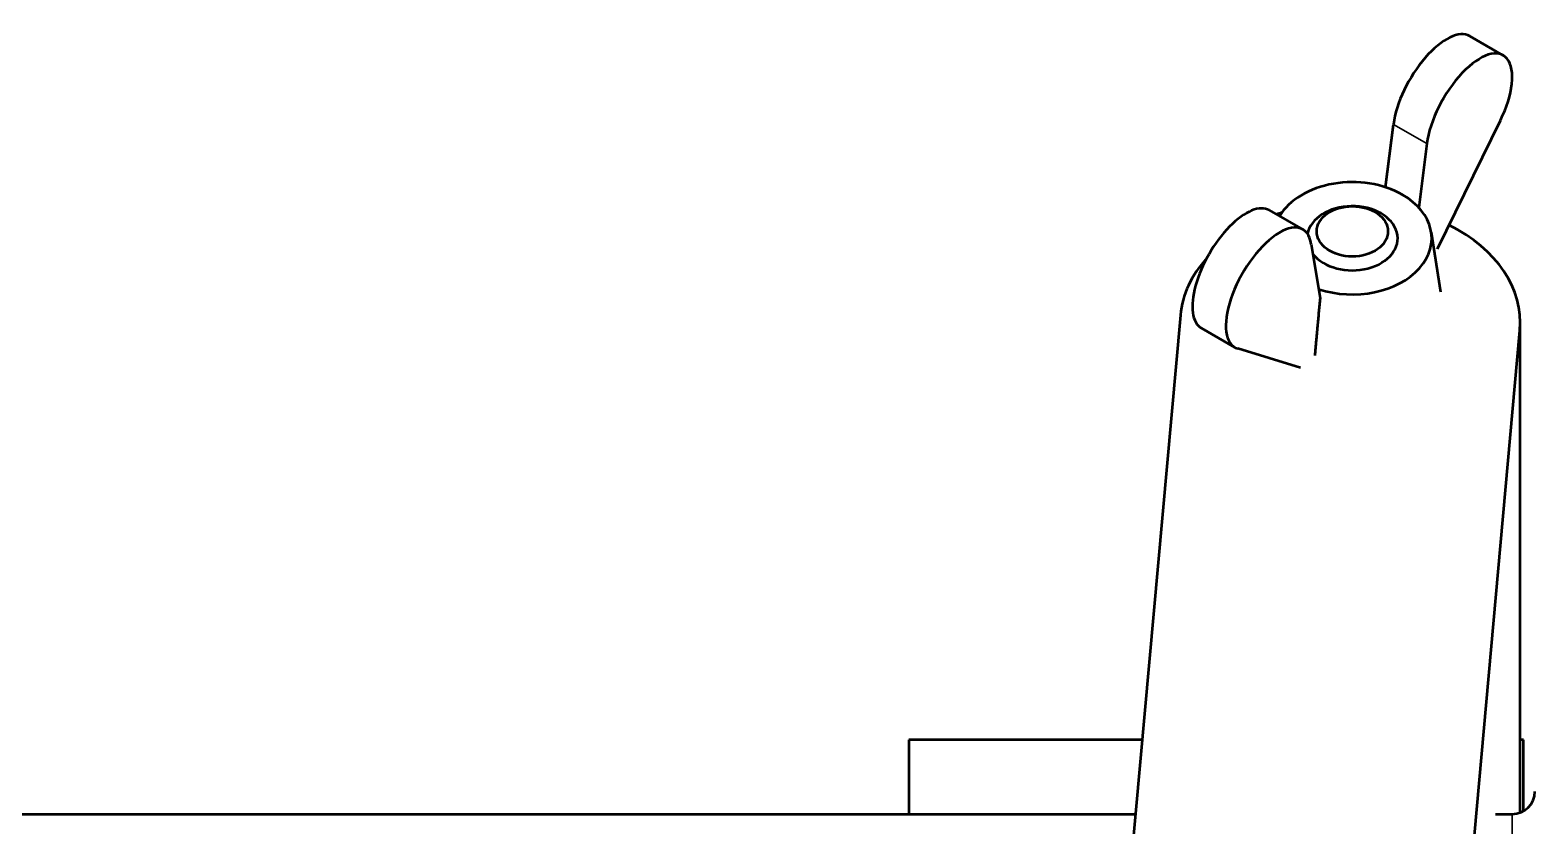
# Model space of a CAD drawing. Header units: millimetres. Extents: x -1259 to 2100, y -2965 to 1485.
# Drawn here: x 1084.2 to 1150.5, y 570.7 to 605.8 of the extents above; entities that cross this region are included whole.
import ezdxf

# ---------------------------------------------------------------- set-up
doc = ezdxf.new("R2010")
doc.units = ezdxf.units.MM
doc.header["$LTSCALE"] = 5
for name, color, linetype, lineweight in [('Symbol (ISO)', 7, 'Continuous', 25), ('Visible (ISO)', 7, 'Continuous', 50), ('Visible Narrow (ISO)', 7, 'Continuous', 35)]:
    doc.layers.add(name, color=color, linetype=linetype, lineweight=lineweight)
doc.styles.add('Note Text (ISO)', font='tahoma.ttf')
doc.dimstyles.new('Default - Method 1b (ISO)$7', dxfattribs={"dimscale": 5, "dimtxt": 3.5, "dimasz": 2.5, "dimexe": 3.175, "dimexo": 0, "dimgap": 0.762, "dimtad": 1, "dimtoh": 1, "dimrnd": 1e-08, "dimtxsty": 'Note Text (ISO)', "dimcen": 0.09, "dimdle": 10, "dimclrd": 256, "dimclre": 256, "dimclrt": 256, "dimazin": 2, "dimtfac": 1, "dimtmove": 0, "dimatfit": 3, "dimfxl": 1, "dimtolj": 1, "dimlwd": -1, "dimlwe": -1, "dimarcsym": 0})

msp = doc.modelspace()

# ---------------------------------------------------------------- linework, layer by layer
at = {"layer": 'Visible (ISO)'}
for p, q in [((1149.119, 604.691), (1147.646, 605.54)), ((1146.227, 596.163), (1148.994, 601.82)), ((1143.927, 598.876), (1144.278, 601.649)), ((1145.752, 600.801), (1145.395, 597.982)), ((1138.806, 597.863), (1140.28, 597.015)), ((1145.945, 596.896), (1146.352, 594.261)), ((1140.653, 596.373), (1141.041, 593.984)), ((1134.886, 593.238), (1132.031, 561.483)), ((1135.813, 592.663), (1137.286, 591.815)), ((1147, 560.81), (1149.856, 592.565)), ((1149.871, 571.303), (1149.871, 592.902)), ((1140.178, 590.91), (1137.411, 591.761)), ((1122.916, 574.515), (1122.916, 571.238)), ((1133.202, 574.515), (1122.916, 574.515)), ((1150.016, 574.515), (1149.871, 574.515)), ((1150.016, 571.372), (1150.016, 574.515)), ((1028.693, 571.238), (1132.908, 571.238)), ((1148.785, 571.238), (1149.516, 571.238))]:
    msp.add_line(p, q, dxfattribs=at)
msp.add_arc((1149.516, 572.238), 1, 270, 0, dxfattribs=at)
for centre, major_axis, ratio, start_param, end_param in [((1146.149, 602.94), (1.497, 2.6), 0.446451, 0, 2.323954), ((1147.622, 602.092), (1.497, 2.6), 0.446451, 4.862566, 8.607139), ((1142.466, 596.627), (-3.5, 0), 0.707107, 4.02906, 5.876151), ((1142.466, 596.627), (3.5, 0), 0.707107, 4.27264, 7.170653), ((1137.309, 595.263), (1.497, 2.6), 0.446451, 0, 3.141593), ((1142.466, 596.627), (2, 0), 0.707107, 3.656717, 9.285282), ((1138.783, 594.415), (-1.497, -2.6), 0.446451, 2.640017, 6.384591), ((1142.371, 592.902), (7.5, 0), 0.707107, 1.98503, 2.018907), ((1142.371, 592.902), (7.5, 0), 0.707107, 6.219693, 7.232069), ((1142.371, 592.902), (-7.5, 0), 0.707107, 5.713742, 6.219693)]:
    msp.add_ellipse(centre, major_axis=major_axis, ratio=ratio, start_param=start_param, end_param=end_param, dxfattribs=at)
msp.add_ellipse((1142.466, 596.93), major_axis=(-1.571, 0), ratio=0.707107, dxfattribs=at)
msp.add_rational_spline([(1141.041, 593.984), (1140.93, 592.785), (1140.808, 591.457)], [1.0004735734, 1.00180265171, 1.00067277576], degree=2, dxfattribs=at)
at = {"layer": 'Visible Narrow (ISO)'}
for p, q in [((1144.278, 601.649), (1145.752, 600.801)), ((1149.856, 592.565), (1149.856, 571.297)), ((1149.516, 533.734), (1149.516, 571.238))]:
    msp.add_line(p, q, dxfattribs=at)

# ---------------------------------------------------------------- leaders
at = {"layer": 'Symbol (ISO)', "annotation_type": 0, "has_hookline": 1, "hookline_direction": 1, "text_width": 78.109}
msp.add_leader([(1106.836, 528.664), (958.702, 603.573), (946.202, 603.573)], dimstyle='Default - Method 1b (ISO)$7', override={"dimtad": 0}, dxfattribs=at)

doc.saveas('drawing.dxf')
